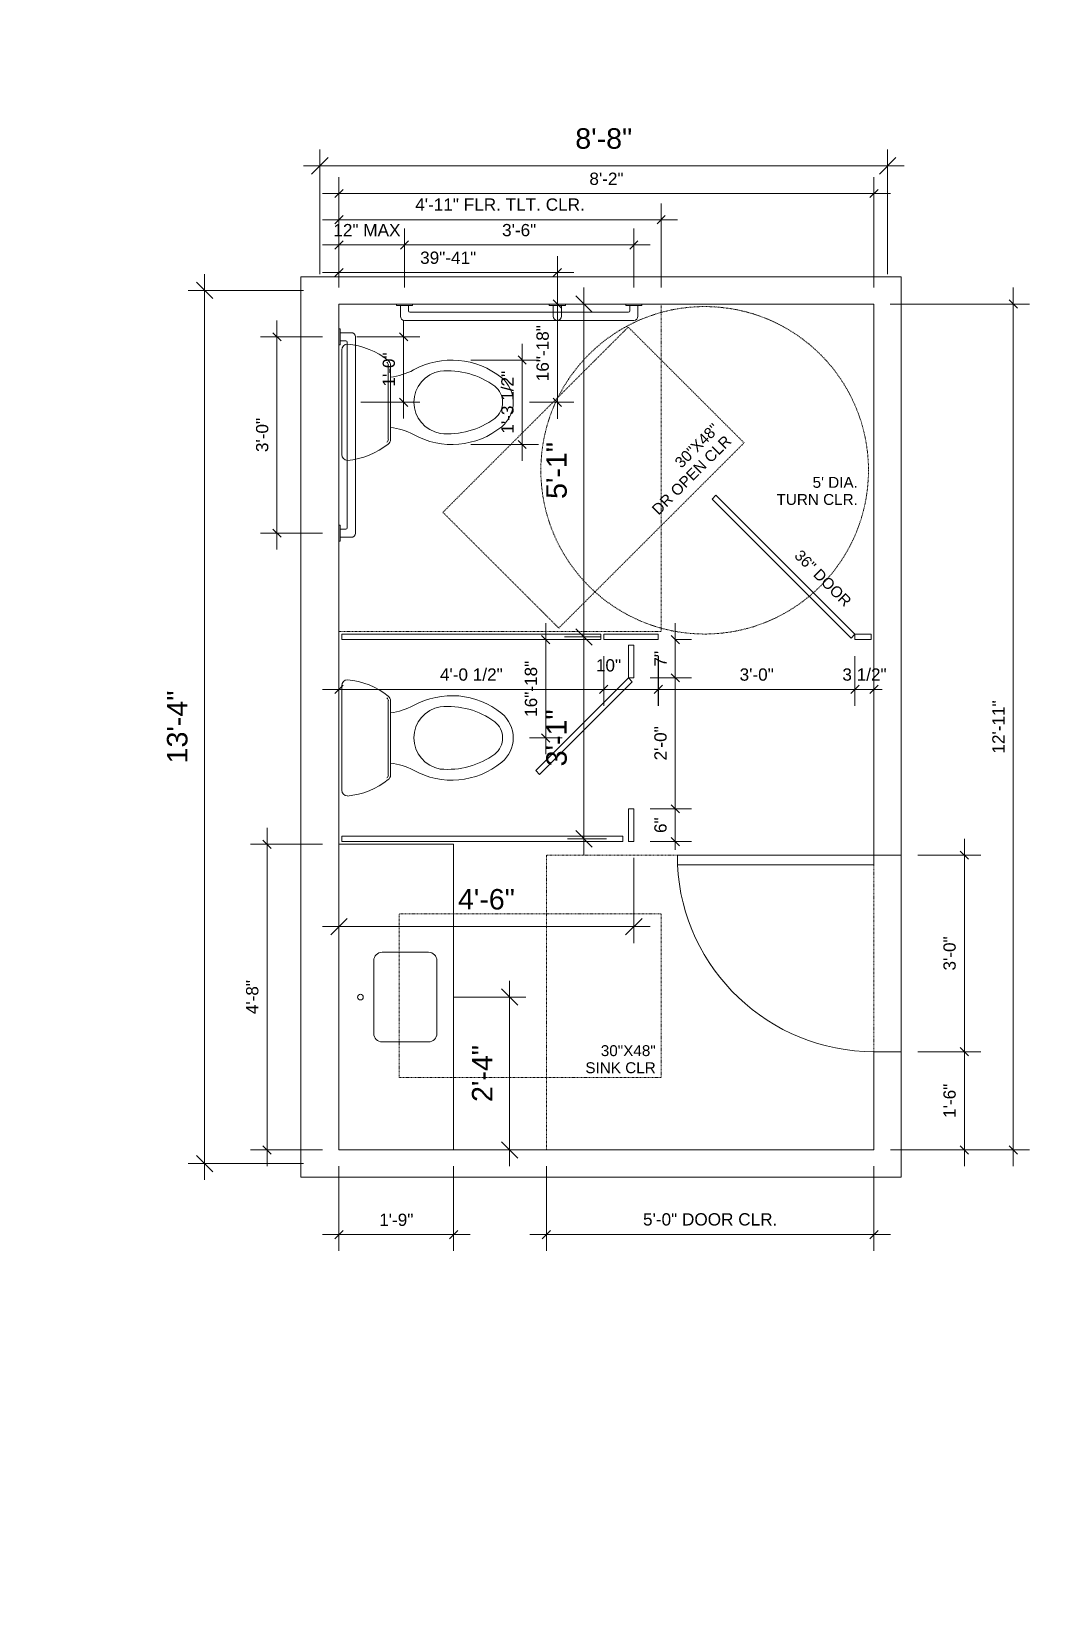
# Model space of a CAD drawing. Header units: inches. Extents: x -2804 to 58974, y -36095 to 66.
# Drawn here: x 23540.7 to 23727.2, y -24337.8 to -24049.5 of the extents above; entities that cross this region are included whole.
import ezdxf

# ---------------------------------------------------------------- set-up
doc = ezdxf.new("R2010")
doc.units = ezdxf.units.IN
doc.header["$MEASUREMENT"] = 0
doc.header["$XCLIPFRAME"] = 2
doc.linetypes.add('IMPORT-HIDDEN2 _3_', pattern=[0.09375, 0.0625, -0.03125])
for name, color, linetype, lineweight in [('15xx-Jefferson-REHAB-pr5_dwg', 45, 'Continuous', 9), ('A-CABINET-UNDER', 7, 'IMPORT-HIDDEN2 _3_', 9), ('A-DIM', 7, 'Continuous', 9), ('A-DIM-TLT', 7, 'Continuous', 9), ('A-DOOR', 31, 'Continuous', 13), ('A-FLR-CLEAR', 7, 'IMPORT-HIDDEN2 _3_', 9), ('A-WALL', 113, 'Continuous', 13), ('G-ANNO-REFR', 1, 'Continuous', 9), ('P-Flor-Fixt', 7, 'Continuous', 9)]:
    doc.layers.add(name, color=color, linetype=linetype, lineweight=lineweight)
doc.styles.add('Arial_1', font='arial.ttf', dxfattribs={"height": 2.25})
doc.styles.add('Arial_6', font='arial.ttf', dxfattribs={"height": 3.75})
doc.styles.add('Arial_9', font='arial.ttf', dxfattribs={"height": 2})
picture_1 = doc.add_image_def('image1.jpg', size_in_pixel=(1920, 1080))

# ---------------------------------------------------------------- blocks, each defined once
blk = doc.blocks.new('15xx-Jefferson-REHAB-pr5_dwg__ARCHTICK-1286411-Site Locator Map')
at = {"layer": 'A-DIM'}
blk.add_line((-0.5, -0.5), (0.5, 0.5), dxfattribs=at)
blk = doc.blocks.new('15xx-Jefferson-REHAB-pr5_dwg_KOHTLT-1286400-Site Locator Map')
at = {"layer": 'P-Flor-Fixt', "flags": 128}
for points in [[(6.49, 9.5), (0, 9.5), (-6.49, 9.5)], [(6.49, 9.12), (0, 9.12), (-6.49, 9.12)], [(-9.12, 1), (0, 1), (9.12, 1)]]:
    blk.add_lwpolyline(points, dxfattribs=at)
at = {"layer": 'P-Flor-Fixt'}
for centre, radius, start, end in [((-0.01, 25.38), 5.5, 89.9234, 140.4789), ((0.01, 25.38), 5.5, 39.5211, 90.0766), ((6.37, 20.18), 13.73, 140.6898, 209.0889), ((8.46, 19.46), 13.95, 143.874, 185.3101), ((-0.01, 25.38), 3.63, 89.8837, 140.428), ((0.01, 25.38), 3.63, 39.572, 90.1163), ((-8.46, 19.46), 13.95, 354.6899, 36.126), ((-6.37, 20.18), 13.73, 330.9111, 39.3102), ((0, 19.09), 5.5, 189.5705, 350.4295), ((-15.92, 8.09), 11.63, 6.9769, 27.7312), ((15.92, 8.09), 11.63, 152.2688, 173.0231), ((3.17, 0.8), 13.35, 141.4587, 174.8594), ((-6.49, 8.5), 1, 90, 141.4587), ((-6.49, 8.5), 0.625, 90, 141.4587), ((6.49, 8.5), 1, 38.5413, 90), ((6.49, 8.5), 0.625, 38.5413, 90), ((-3.17, 0.8), 13.35, 5.1406, 38.5413), ((-9.12, 2), 1, 180, 270), ((9.12, 2), 1, 270, 0)]:
    blk.add_arc(centre, radius, start, end, dxfattribs=at)
blk = doc.blocks.new('15xx-Jefferson-REHAB-pr5_dwg_KTLTR-1286437-Site Locator Map')
blk.add_blockref('15xx-Jefferson-REHAB-pr5_dwg_KOHTLT-1286400-Site Locator Map', (-18, 0))
blk = doc.blocks.new('15xx-Jefferson-REHAB-pr5_dwg_DOORBLK-1286434-Site Locator Map')
at = {"layer": 'A-DOOR', "color": 7, "lineweight": 9, "flags": 128}
blk.add_lwpolyline([(-1.75, 0), (-1.75, 36), (0, 36), (0, 0)], close=True, dxfattribs=at)
at = {"layer": 'A-DOOR', "color": 7, "lineweight": 9}
blk.add_arc((-1.79, 0), 36.04, 360, 87.146, dxfattribs=at)
blk = doc.blocks.new('15xx-Jefferson-REHAB-pr5_dwg__ARCHTICK-1286430-Site Locator Map')
at = {"layer": 'A-DIM-TLT'}
blk.add_line((-0.5, -0.5), (0.5, 0.5), dxfattribs=at)
blk = doc.blocks.new('15xx-Jefferson-REHAB-pr5_dwg_36-GB-1286438-Site Locator Map')
at = {"layer": 'P-Flor-Fixt'}
for p, q in [((-3, -36), (-3, 0)), ((-0.25, 0.75), (-2.25, 0.75)), ((-1.5, -35), (-1.5, -1)), ((-0.25, -0.75), (-1.25, -0.75)), ((-0.25, -36.75), (-2.25, -36.75)), ((-0.25, -35.25), (-1.25, -35.25))]:
    blk.add_line(p, q, dxfattribs=at)
at = {"layer": 'P-Flor-Fixt', "flags": 128}
for points in [[(0, 1.48), (-0.25, 1.48), (-0.25, -1.48), (0, -1.48)], [(0, -34.52), (-0.25, -34.52), (-0.25, -37.48), (0, -37.48)]]:
    blk.add_lwpolyline(points, close=True, dxfattribs=at)
at = {"layer": 'P-Flor-Fixt'}
for centre, radius, start, end in [((-2.25, 0), 0.75, 90, 180), ((-1.25, -1), 0.25, 90, 180), ((-2.25, -36), 0.75, 180, 270), ((-1.25, -35), 0.25, 180, 270)]:
    blk.add_arc(centre, radius, start, end, dxfattribs=at)
blk = doc.blocks.new('15xx-Jefferson-REHAB-pr5_dwg_42-GB-1286439-Site Locator Map')
at = {"layer": 'P-Flor-Fixt'}
for p, q in [((-42.75, -0.25), (-42.75, -2.25)), ((-41.25, -0.25), (-41.25, -1.25)), ((-1, -1.5), (-41, -1.5)), ((-0.75, -0.25), (-0.75, -1.25)), ((0.75, -0.25), (0.75, -2.25)), ((0, -3), (-42, -3))]:
    blk.add_line(p, q, dxfattribs=at)
at = {"layer": 'P-Flor-Fixt', "flags": 128}
for points in [[(-40.52, 0), (-43.48, 0), (-43.48, -0.25), (-40.52, -0.25)], [(1.48, 0), (-1.48, 0), (-1.48, -0.25), (1.48, -0.25)]]:
    blk.add_lwpolyline(points, close=True, dxfattribs=at)
at = {"layer": 'P-Flor-Fixt'}
for centre, radius, start, end in [((-42, -2.25), 0.75, 180, 270), ((-41, -1.25), 0.25, 180, 270), ((-1, -1.25), 0.25, 270, 0), ((0, -2.25), 0.75, 270, 0)]:
    blk.add_arc(centre, radius, start, end, dxfattribs=at)
blk = doc.blocks.new('15xx-Jefferson-REHAB-pr5_dwg_VERT-GB-1286440-Site Locator Map')
at = {"layer": 'P-Flor-Fixt'}
for p, q in [((-0.75, -0.25), (-0.75, -2.25)), ((0.75, -0.25), (0.75, -2.25))]:
    blk.add_line(p, q, dxfattribs=at)
at = {"layer": 'P-Flor-Fixt', "flags": 128}
blk.add_lwpolyline([(1.48, 0), (-1.48, 0), (-1.48, -0.25), (1.48, -0.25)], close=True, dxfattribs=at)
at = {"layer": 'P-Flor-Fixt'}
blk.add_arc((0, -2.25), 0.75, 180, 360, dxfattribs=at)
blk = doc.blocks.new('15xx-Jefferson-REHAB-pr5_dwg_SINK-TOP-1286442-Site Locator Map')
at = {"layer": 'P-Flor-Fixt'}
for p, q in [((2.06, -7.18), (2.06, 6.18)), ((3.6, 7.72), (12.08, 7.72)), ((13.62, 6.18), (13.62, -7.18)), ((12.08, -8.72), (3.6, -8.72))]:
    blk.add_line(p, q, dxfattribs=at)
blk.add_circle((16.06, -0.5), 0.514, dxfattribs=at)
for centre, start, end in [((3.6, 6.18), 90, 180), ((12.08, 6.18), 360, 90), ((3.6, -7.18), 180, 270), ((12.08, -7.18), 270, 0)]:
    blk.add_arc(centre, 1.54, start, end, dxfattribs=at)
blk = doc.blocks.new('15xx-Jefferson-REHAB-pr5_dwg-1211969-Site Locator Map')
at = {"layer": 'A-CABINET-UNDER', "flags": 128}
blk.add_lwpolyline([(13186.85, 8855.44), (13152.91, 8821.5), (13174.13, 8800.29), (13208.07, 8834.23)], close=True, dxfattribs=at)
at = {"layer": 'A-CABINET-UNDER'}
blk.add_circle((13200.85, 8829.2), 30, dxfattribs=at)
at = {"layer": 'A-DIM'}
for p, q in [((13130.38, 8865.17), (13130.38, 8887.99)), ((13234.36, 8865.17), (13234.36, 8887.99)), ((13237.36, 8884.99), (13127.38, 8884.99)), ((13109.28, 8865.17), (13109.28, 8699.17)), ((13127.38, 8862.17), (13106.28, 8862.17)), ((13178.74, 8862.67), (13178.74, 8795.67)), ((13189.88, 8859.67), (13175.74, 8859.67)), ((13178.74, 8801.67), (13178.74, 8758.67)), ((13182.88, 8761.67), (13175.74, 8761.67)), ((13187.88, 8758.17), (13187.88, 8742.58)), ((13133.88, 8754.17), (13133.88, 8742.58)), ((13190.88, 8745.58), (13130.88, 8745.58)), ((13165.13, 8701.67), (13165.13, 8735.67)), ((13154.82, 8732.67), (13168.13, 8732.67)), ((13136.88, 8704.67), (13168.13, 8704.67)), ((13127.38, 8702.17), (13106.28, 8702.17))]:
    blk.add_line(p, q, dxfattribs=at)
at = {"layer": 'A-DIM', "flags": 128}
blk.add_lwpolyline([(13181.74, 8798.67), (13175.17, 8798.67)], close=True, dxfattribs=at)
at = {"layer": 'A-DIM-TLT'}
for p, q in [((13231.86, 8862.67), (13231.86, 8882.91)), ((13234.86, 8879.91), (13130.88, 8879.91)), ((13192.88, 8862.67), (13192.88, 8878.11)), ((13130.88, 8875.11), (13195.88, 8875.11)), ((13187.88, 8862.67), (13187.88, 8873.5)), ((13130.88, 8870.5), (13148.88, 8870.5)), ((13142.88, 8870.5), (13190.88, 8870.5)), ((13173.88, 8862.67), (13173.88, 8868.45)), ((13130.88, 8865.45), (13176.88, 8865.45)), ((13173.88, 8838.66), (13173.88, 8862.67)), ((13257.36, 8701.67), (13257.36, 8862.67)), ((13167.75, 8859.67), (13176.88, 8859.67)), ((13234.85, 8859.67), (13260.36, 8859.67)), ((13122.53, 8856.67), (13122.53, 8814.67)), ((13145.72, 8838.67), (13145.72, 8856.67)), ((13130.88, 8853.67), (13119.53, 8853.67)), ((13137.13, 8853.67), (13148.72, 8853.67)), ((13167.44, 8830.93), (13167.44, 8852.4)), ((13158.04, 8849.4), (13170.44, 8849.4)), ((13137.88, 8841.67), (13148.72, 8841.67)), ((13168.79, 8841.66), (13176.88, 8841.66)), ((13158.04, 8833.93), (13170.44, 8833.93)), ((13130.88, 8817.67), (13119.53, 8817.67)), ((13171.75, 8777.16), (13171.75, 8801.17)), ((13195.47, 8801.17), (13195.47, 8788.17)), ((13167.75, 8798.17), (13174.75, 8798.17)), ((13195.38, 8798.17), (13198.47, 8798.17)), ((13133.88, 8795.17), (13133.88, 8786.06)), ((13192.36, 8795.17), (13192.36, 8786.06)), ((13231.86, 8795.17), (13231.86, 8786.06)), ((13195.47, 8794.17), (13195.47, 8764.17)), ((13130.88, 8789.06), (13185.36, 8789.06)), ((13195.36, 8789.06), (13179.36, 8789.06)), ((13168.79, 8780.16), (13174.75, 8780.16)), ((13120.71, 8763.67), (13120.71, 8701.67)), ((13130.88, 8760.67), (13117.71, 8760.67)), ((13190.88, 8761.17), (13198.47, 8761.17)), ((13248.41, 8719.67), (13248.41, 8761.67)), ((13239.86, 8758.67), (13251.41, 8758.67)), ((13248.41, 8701.67), (13248.41, 8725.67)), ((13130.88, 8704.67), (13117.71, 8704.67)), ((13133.88, 8701.67), (13133.88, 8686.15)), ((13154.88, 8701.67), (13154.88, 8686.15)), ((13171.86, 8701.67), (13171.86, 8686.15)), ((13231.86, 8701.67), (13231.86, 8686.15)), ((13157.88, 8689.15), (13130.88, 8689.15)), ((13168.86, 8689.15), (13234.86, 8689.15))]:
    blk.add_line(p, q, dxfattribs=at)
at = {"layer": 'A-DIM-TLT', "flags": 128}
for points in [[(13133.88, 8878.11), (13133.88, 8862.67), (13133.88, 8882.91)], [(13133.88, 8868.45), (13133.88, 8862.67), (13133.88, 8873.5)], [(13228.38, 8795.17), (13228.38, 8786.06), (13228.38, 8795.17), (13228.38, 8786.06)], [(13226.88, 8789.06), (13228.38, 8789.06), (13231.86, 8789.06), (13233.36, 8789.06)], [(13195.47, 8768.67), (13195.47, 8767.17), (13195.47, 8761.17), (13195.47, 8759.67)], [(13251.41, 8704.67), (13234.86, 8704.67), (13260.36, 8704.67)]]:
    blk.add_lwpolyline(points, dxfattribs=at)
for points in [[(13145.88, 8873.5), (13145.88, 8862.67)], [(13236.86, 8699.67), (13126.88, 8699.67), (13126.88, 8864.67), (13236.86, 8864.67)], [(13182.36, 8786.06), (13182.36, 8795.17)], [(13192.38, 8786.06), (13192.38, 8795.17)], [(13231.38, 8789.06), (13189.38, 8789.06)], [(13198.47, 8791.17), (13190.88, 8791.17)], [(13198.47, 8767.17), (13190.88, 8767.17)], [(13251.41, 8722.67), (13239.86, 8722.67)]]:
    blk.add_lwpolyline(points, close=True, dxfattribs=at)
at = {"layer": 'A-FLR-CLEAR', "flags": 128}
for points in [[(13192.88, 8859.67), (13192.88, 8799.67), (13133.88, 8799.67), (13133.88, 8859.67)], [(13231.86, 8758.67), (13171.86, 8758.67), (13171.86, 8704.67), (13231.86, 8704.67)], [(13192.88, 8747.92), (13192.88, 8717.92), (13144.88, 8717.92), (13144.88, 8747.92)]]:
    blk.add_lwpolyline(points, close=True, dxfattribs=at)
at = {"layer": 'A-WALL', "color": 7, "lineweight": 9, "flags": 128}
blk.add_lwpolyline([(13236.86, 8758.67), (13231.86, 8758.67), (13231.86, 8859.67), (13133.88, 8859.67), (13133.88, 8704.67), (13231.86, 8704.67), (13231.86, 8722.67), (13236.86, 8722.67)], dxfattribs=at)
at = {"layer": 'P-Flor-Fixt', "flags": 128}
for points in [[(13228.38, 8799.17), (13202.92, 8824.62), (13202.21, 8823.92), (13227.67, 8798.46)], [(13181.86, 8798.17), (13134.38, 8798.17), (13134.38, 8799.17), (13181.86, 8799.17)], [(13182.36, 8798.17), (13182.36, 8799.17), (13192.36, 8799.17), (13192.36, 8798.17)], [(13231.36, 8799.17), (13231.36, 8798.17), (13228.36, 8798.17), (13228.36, 8799.17)], [(13186.88, 8797.17), (13187.88, 8797.17), (13187.88, 8791.17), (13186.88, 8791.17)], [(13186.88, 8791.17), (13187.59, 8790.46), (13170.61, 8773.49), (13169.91, 8774.2)], [(13186.88, 8767.17), (13187.88, 8767.17), (13187.88, 8761.17), (13186.88, 8761.17)], [(13185.88, 8761.17), (13134.38, 8761.17), (13134.38, 8762.17), (13185.88, 8762.17)]]:
    blk.add_lwpolyline(points, close=True, dxfattribs=at)
blk.add_lwpolyline([(13133.88, 8760.67), (13154.88, 8760.67), (13154.88, 8704.67)], dxfattribs=at)
for name, p, xscale, yscale, zscale, rotation in [('15xx-Jefferson-REHAB-pr5_dwg__ARCHTICK-1286411-Site Locator Map', (13130.38, 8884.99), 3, 3, 3, 180), ('15xx-Jefferson-REHAB-pr5_dwg__ARCHTICK-1286430-Site Locator Map', (13133.88, 8879.91), 1.5, 1.5, 1.5, 180), ('15xx-Jefferson-REHAB-pr5_dwg__ARCHTICK-1286430-Site Locator Map', (13133.88, 8875.11), 1.5, 1.5, 1.5, 180), ('15xx-Jefferson-REHAB-pr5_dwg__ARCHTICK-1286430-Site Locator Map', (13133.88, 8870.5), 1.5, 1.5, 1.5, 180), ('15xx-Jefferson-REHAB-pr5_dwg__ARCHTICK-1286430-Site Locator Map', (13145.88, 8870.5), 1.5, 1.5, 1.5, 180), ('15xx-Jefferson-REHAB-pr5_dwg__ARCHTICK-1286411-Site Locator Map', (13109.28, 8862.17), 3, 3, 3, 89.99999999999999), ('15xx-Jefferson-REHAB-pr5_dwg__ARCHTICK-1286430-Site Locator Map', (13133.88, 8865.45), 1.5, 1.5, 1.5, 180), ('15xx-Jefferson-REHAB-pr5_dwg__ARCHTICK-1286411-Site Locator Map', (13178.74, 8859.67), 3, 3, 3, 89.99999999999999), ('15xx-Jefferson-REHAB-pr5_dwg__ARCHTICK-1286430-Site Locator Map', (13173.88, 8859.67), 1.5, 1.5, 1.5, 89.99999999999999), ('15xx-Jefferson-REHAB-pr5_dwg__ARCHTICK-1286430-Site Locator Map', (13257.36, 8859.67), 1.5, 1.5, 1.5, 89.99999999999999), ('15xx-Jefferson-REHAB-pr5_dwg__ARCHTICK-1286430-Site Locator Map', (13122.53, 8853.67), 1.5, 1.5, 1.5, 89.99999999999999), ('15xx-Jefferson-REHAB-pr5_dwg__ARCHTICK-1286430-Site Locator Map', (13145.72, 8853.67), 1.5, 1.5, 1.5, 89.99999999999999), ('15xx-Jefferson-REHAB-pr5_dwg__ARCHTICK-1286430-Site Locator Map', (13167.44, 8849.4), 1.5, 1.5, 1.5, 89.99999999999999), ('15xx-Jefferson-REHAB-pr5_dwg__ARCHTICK-1286430-Site Locator Map', (13145.72, 8841.67), 1.5, 1.5, 1.5, 270), ('15xx-Jefferson-REHAB-pr5_dwg__ARCHTICK-1286430-Site Locator Map', (13173.88, 8841.66), 1.5, 1.5, 1.5, 270), ('15xx-Jefferson-REHAB-pr5_dwg__ARCHTICK-1286430-Site Locator Map', (13167.44, 8833.93), 1.5, 1.5, 1.5, 270), ('15xx-Jefferson-REHAB-pr5_dwg__ARCHTICK-1286430-Site Locator Map', (13122.53, 8817.67), 1.5, 1.5, 1.5, 270), ('15xx-Jefferson-REHAB-pr5_dwg__ARCHTICK-1286430-Site Locator Map', (13171.75, 8798.17), 1.5, 1.5, 1.5, 89.99999999999999), ('15xx-Jefferson-REHAB-pr5_dwg__ARCHTICK-1286411-Site Locator Map', (13178.74, 8798.67), 3, 3, 3, 270), ('15xx-Jefferson-REHAB-pr5_dwg__ARCHTICK-1286411-Site Locator Map', (13178.74, 8798.67), 3, 3, 3, 89.99999999999999), ('15xx-Jefferson-REHAB-pr5_dwg__ARCHTICK-1286430-Site Locator Map', (13195.47, 8798.17), 1.5, 1.5, 1.5, 89.99999999999999), ('15xx-Jefferson-REHAB-pr5_dwg__ARCHTICK-1286430-Site Locator Map', (13195.47, 8791.17), 1.5, 1.5, 1.5, 270), ('15xx-Jefferson-REHAB-pr5_dwg__ARCHTICK-1286430-Site Locator Map', (13195.47, 8791.17), 1.5, 1.5, 1.5, 89.99999999999999), ('15xx-Jefferson-REHAB-pr5_dwg__ARCHTICK-1286430-Site Locator Map', (13133.88, 8789.06), 1.5, 1.5, 1.5, 180), ('15xx-Jefferson-REHAB-pr5_dwg__ARCHTICK-1286430-Site Locator Map', (13182.36, 8789.06), 1.5, 1.5, 1.5, 180), ('15xx-Jefferson-REHAB-pr5_dwg__ARCHTICK-1286430-Site Locator Map', (13192.38, 8789.06), 1.5, 1.5, 1.5, 180), ('15xx-Jefferson-REHAB-pr5_dwg__ARCHTICK-1286430-Site Locator Map', (13192.38, 8789.06), 1.5, 1.5, 1.5, 180), ('15xx-Jefferson-REHAB-pr5_dwg__ARCHTICK-1286430-Site Locator Map', (13231.86, 8789.06), 1.5, 1.5, 1.5, 180), ('15xx-Jefferson-REHAB-pr5_dwg__ARCHTICK-1286430-Site Locator Map', (13171.75, 8780.16), 1.5, 1.5, 1.5, 270), ('15xx-Jefferson-REHAB-pr5_dwg__ARCHTICK-1286430-Site Locator Map', (13195.47, 8767.17), 1.5, 1.5, 1.5, 270), ('15xx-Jefferson-REHAB-pr5_dwg__ARCHTICK-1286430-Site Locator Map', (13195.47, 8767.17), 1.5, 1.5, 1.5, 270), ('15xx-Jefferson-REHAB-pr5_dwg__ARCHTICK-1286411-Site Locator Map', (13178.74, 8761.67), 3, 3, 3, 270), ('15xx-Jefferson-REHAB-pr5_dwg__ARCHTICK-1286430-Site Locator Map', (13120.71, 8760.67), 1.5, 1.5, 1.5, 89.99999999999999), ('15xx-Jefferson-REHAB-pr5_dwg__ARCHTICK-1286430-Site Locator Map', (13195.47, 8761.17), 1.5, 1.5, 1.5, 89.99999999999999), ('15xx-Jefferson-REHAB-pr5_dwg__ARCHTICK-1286430-Site Locator Map', (13248.41, 8758.67), 1.5, 1.5, 1.5, 89.99999999999999), ('15xx-Jefferson-REHAB-pr5_dwg__ARCHTICK-1286411-Site Locator Map', (13133.88, 8745.58), 3, 3, 3, 180), ('15xx-Jefferson-REHAB-pr5_dwg__ARCHTICK-1286411-Site Locator Map', (13165.13, 8732.67), 3, 3, 3, 89.99999999999999), ('15xx-Jefferson-REHAB-pr5_dwg__ARCHTICK-1286430-Site Locator Map', (13248.41, 8722.67), 1.5, 1.5, 1.5, 89.99999999999999), ('15xx-Jefferson-REHAB-pr5_dwg__ARCHTICK-1286430-Site Locator Map', (13248.41, 8722.67), 1.5, 1.5, 1.5, 270), ('15xx-Jefferson-REHAB-pr5_dwg__ARCHTICK-1286430-Site Locator Map', (13120.71, 8704.67), 1.5, 1.5, 1.5, 270), ('15xx-Jefferson-REHAB-pr5_dwg__ARCHTICK-1286411-Site Locator Map', (13165.13, 8704.67), 3, 3, 3, 270), ('15xx-Jefferson-REHAB-pr5_dwg__ARCHTICK-1286430-Site Locator Map', (13248.41, 8704.67), 1.5, 1.5, 1.5, 270), ('15xx-Jefferson-REHAB-pr5_dwg__ARCHTICK-1286430-Site Locator Map', (13257.36, 8704.67), 1.5, 1.5, 1.5, 270), ('15xx-Jefferson-REHAB-pr5_dwg__ARCHTICK-1286411-Site Locator Map', (13109.28, 8702.17), 3, 3, 3, 270), ('15xx-Jefferson-REHAB-pr5_dwg__ARCHTICK-1286430-Site Locator Map', (13133.88, 8689.15), 1.5, 1.5, 1.5, 180), ('15xx-Jefferson-REHAB-pr5_dwg__ARCHTICK-1286430-Site Locator Map', (13171.86, 8689.15), 1.5, 1.5, 1.5, 180)]:
    blk.add_blockref(name, p, dxfattribs=dict(xscale=xscale, yscale=yscale, zscale=zscale, rotation=rotation))
for name, p, xscale, yscale, zscale in [('15xx-Jefferson-REHAB-pr5_dwg__ARCHTICK-1286411-Site Locator Map', (13234.36, 8884.99), 3, 3, 3), ('15xx-Jefferson-REHAB-pr5_dwg__ARCHTICK-1286430-Site Locator Map', (13231.86, 8879.91), 1.5, 1.5, 1.5), ('15xx-Jefferson-REHAB-pr5_dwg__ARCHTICK-1286430-Site Locator Map', (13192.88, 8875.11), 1.5, 1.5, 1.5), ('15xx-Jefferson-REHAB-pr5_dwg__ARCHTICK-1286430-Site Locator Map', (13145.88, 8870.5), 1.5, 1.5, 1.5), ('15xx-Jefferson-REHAB-pr5_dwg__ARCHTICK-1286430-Site Locator Map', (13187.88, 8870.5), 1.5, 1.5, 1.5), ('15xx-Jefferson-REHAB-pr5_dwg__ARCHTICK-1286430-Site Locator Map', (13173.88, 8865.45), 1.5, 1.5, 1.5), ('15xx-Jefferson-REHAB-pr5_dwg__ARCHTICK-1286430-Site Locator Map', (13182.36, 8789.06), 1.5, 1.5, 1.5), ('15xx-Jefferson-REHAB-pr5_dwg__ARCHTICK-1286430-Site Locator Map', (13192.36, 8789.06), 1.5, 1.5, 1.5), ('15xx-Jefferson-REHAB-pr5_dwg__ARCHTICK-1286430-Site Locator Map', (13228.38, 8789.06), 1.5, 1.5, 1.5), ('15xx-Jefferson-REHAB-pr5_dwg__ARCHTICK-1286430-Site Locator Map', (13228.38, 8789.06), 1.5, 1.5, 1.5), ('15xx-Jefferson-REHAB-pr5_dwg__ARCHTICK-1286430-Site Locator Map', (13228.38, 8789.06), 1.5, 1.5, 1.5), ('15xx-Jefferson-REHAB-pr5_dwg__ARCHTICK-1286411-Site Locator Map', (13187.88, 8745.58), 3, 3, 3), ('15xx-Jefferson-REHAB-pr5_dwg__ARCHTICK-1286430-Site Locator Map', (13154.88, 8689.15), 1.5, 1.5, 1.5), ('15xx-Jefferson-REHAB-pr5_dwg__ARCHTICK-1286430-Site Locator Map', (13231.86, 8689.15), 1.5, 1.5, 1.5)]:
    blk.add_blockref(name, p, dxfattribs=dict(xscale=xscale, yscale=yscale, zscale=zscale))
at = {"extrusion": (0, 0, -1), "zscale": -1}
for name, p in [('15xx-Jefferson-REHAB-pr5_dwg_42-GB-1286439-Site Locator Map', (-13145.88, 8859.67)), ('15xx-Jefferson-REHAB-pr5_dwg_VERT-GB-1286440-Site Locator Map', (-13173.88, 8859.67)), ('15xx-Jefferson-REHAB-pr5_dwg_36-GB-1286438-Site Locator Map', (-13133.88, 8853.67)), ('15xx-Jefferson-REHAB-pr5_dwg_SINK-TOP-1286442-Site Locator Map', (-13153.88, 8733.17))]:
    blk.add_blockref(name, p, dxfattribs=at)
at = {"extrusion": (0, 0, -1), "xscale": 1.051350427351281, "yscale": 1.051350427351281, "zscale": -1.051350427351281, "rotation": 90.00000000000001}
for p in [(-13133.33, 8860.59), (-13133.33, 8799.09)]:
    blk.add_blockref('15xx-Jefferson-REHAB-pr5_dwg_KTLTR-1286437-Site Locator Map', p, dxfattribs=at)
at = {"extrusion": (0, 0, -1), "zscale": -1, "rotation": 270}
blk.add_blockref('15xx-Jefferson-REHAB-pr5_dwg_DOORBLK-1286434-Site Locator Map', (-13231.86, 8756.92), dxfattribs=at)
at = {"layer": 'A-DIM', "char_height": 3.75, "width": 12.3988, "attachment_point": 2, "line_spacing_factor": 0.938532, "style": 'Arial_6'}
for s, insert in [('8\'-8"', (13182.37, 8891.88)), ('4\'-6"', (13160.88, 8752.48))]:
    blk.add_mtext(s, dxfattribs=dict(at, insert=insert))
at = {"layer": 'A-DIM', "char_height": 3.75, "attachment_point": 2, "rotation": 90, "line_spacing_factor": 0.938532, "style": 'Arial_6'}
for s, insert, width in [('5\'-1"', (13171.84, 8829.17), 12.3988), ('13\'-4"', (13102.38, 8782.17), 15.876), ('3\'-1"', (13171.84, 8780.17), 12.3988), ('2\'-4"', (13158.23, 8718.67), 12.3988)]:
    blk.add_mtext(s, dxfattribs=dict(at, insert=insert, width=width))
at = {"layer": 'A-DIM-TLT', "line_spacing_factor": 0.938532}
for s, insert, char_height, width, attachment_point, style in [('8\'-2"', (13182.87, 8883.75), 2.25, 7.4395, 2, 'Arial_1'), ('4\'-11" FLR. TLT. CLR.', (13163.38, 8879.02), 2.25, 36.9504, 2, 'Arial_1'), ('12" MAX', (13139, 8874.34), 2.25, 14.6319, 2, 'Arial_1'), ('3\'-6"', (13166.88, 8874.34), 2.25, 7.4395, 2, 'Arial_1'), ('39"-41"', (13153.88, 8869.28), 2.25, 12.2161, 2, 'Arial_1'), ("5' DIA.\\PTURN CLR.", (13228.91, 8827.99), 2, 17.6912, 3, 'Arial_9'), ('10"', (13183.24, 8794.59), 2.25, 5.4904, 2, 'Arial_1'), ('4\'-0 1/2"', (13158.12, 8792.9), 2.25, 13.6985, 2, 'Arial_1'), ('3\'-0"', (13210.38, 8792.9), 2.25, 7.4395, 2, 'Arial_1'), ('3\'-0"', (13210.38, 8792.9), 2.25, 7.4395, 2, 'Arial_1'), ('3 1/2"', (13230.12, 8792.9), 2.25, 9.6631, 2, 'Arial_1'), ('30"X48"\\PSINK CLR', (13191.89, 8723.86), 2, 15.3242, 3, 'Arial_9'), ('1\'-9"', (13144.38, 8692.99), 2.25, 7.4395, 2, 'Arial_1'), ('5\'-0" DOOR CLR.', (13201.86, 8693.07), 2.25, 29.2364, 2, 'Arial_1')]:
    blk.add_mtext(s, dxfattribs=dict(at, insert=insert, char_height=char_height, width=width, attachment_point=attachment_point, style=style))
for s, insert, char_height, width, attachment_point, rotation, style in [('16"-18"', (13170.05, 8850.66), 2.25, 12.2161, 2, 90, 'Arial_1'), ('1\'-0"', (13141.88, 8847.67), 2.25, 7.4395, 2, 90, 'Arial_1'), ('1\'-3 1/2"', (13163.6, 8841.67), 2.25, 13.6985, 2, 90, 'Arial_1'), ('3\'-0"', (13118.69, 8835.67), 2.25, 7.4395, 2, 90, 'Arial_1'), ('30"X48"\\PDR OPEN CLR', (13202.28, 8838), 2, 22.6935, 3, 45, 'Arial_9'), ('36" DOOR', (13227.92, 8805.45), 2, 15.7634, 3, 315, 'Arial_9'), ('7"', (13191.63, 8794.67), 2.25, 3.404, 2, 90, 'Arial_1'), ('16"-18"', (13167.91, 8789.16), 2.25, 12.2161, 2, 90, 'Arial_1'), ('12\'-11"', (13253.52, 8782.17), 2.25, 11.6122, 2, 90, 'Arial_1'), ('2\'-0"', (13191.63, 8779.17), 2.25, 7.4395, 2, 90, 'Arial_1'), ('6"', (13191.63, 8764.17), 2.25, 3.404, 2, 90, 'Arial_1'), ('3\'-0"', (13244.57, 8740.67), 2.25, 7.4395, 2, 90, 'Arial_1'), ('4\'-8"', (13116.87, 8732.67), 2.25, 7.4395, 2, 90, 'Arial_1'), ('1\'-6"', (13244.57, 8713.67), 2.25, 7.4395, 2, 90, 'Arial_1')]:
    blk.add_mtext(s, dxfattribs=dict(at, insert=insert, char_height=char_height, width=width, attachment_point=attachment_point, rotation=rotation, style=style))

msp = doc.modelspace()

# ---------------------------------------------------------------- block references
at = {"layer": '15xx-Jefferson-REHAB-pr5_dwg', "color": 7}
msp.add_blockref('15xx-Jefferson-REHAB-pr5_dwg-1211969-Site Locator Map', (10463.16, -32959.13), dxfattribs=at)

# ---------------------------------------------------------------- pictures from other files: only their frames are drawn
at = {"layer": 'G-ANNO-REFR'}
image = msp.add_image(picture_1, insert=(2622.27, -39288.79), size_in_units=(58514.29, 32914.29), dxfattribs=at)
image.set_boundary_path([(6.22075, 974.7155), (6.22075, 84.07945), (1848.5501, 84.07945), (1848.5501, 974.7155), (6.22075, 974.7155)])
image.dxf.flags = 15

doc.saveas('drawing.dxf')
